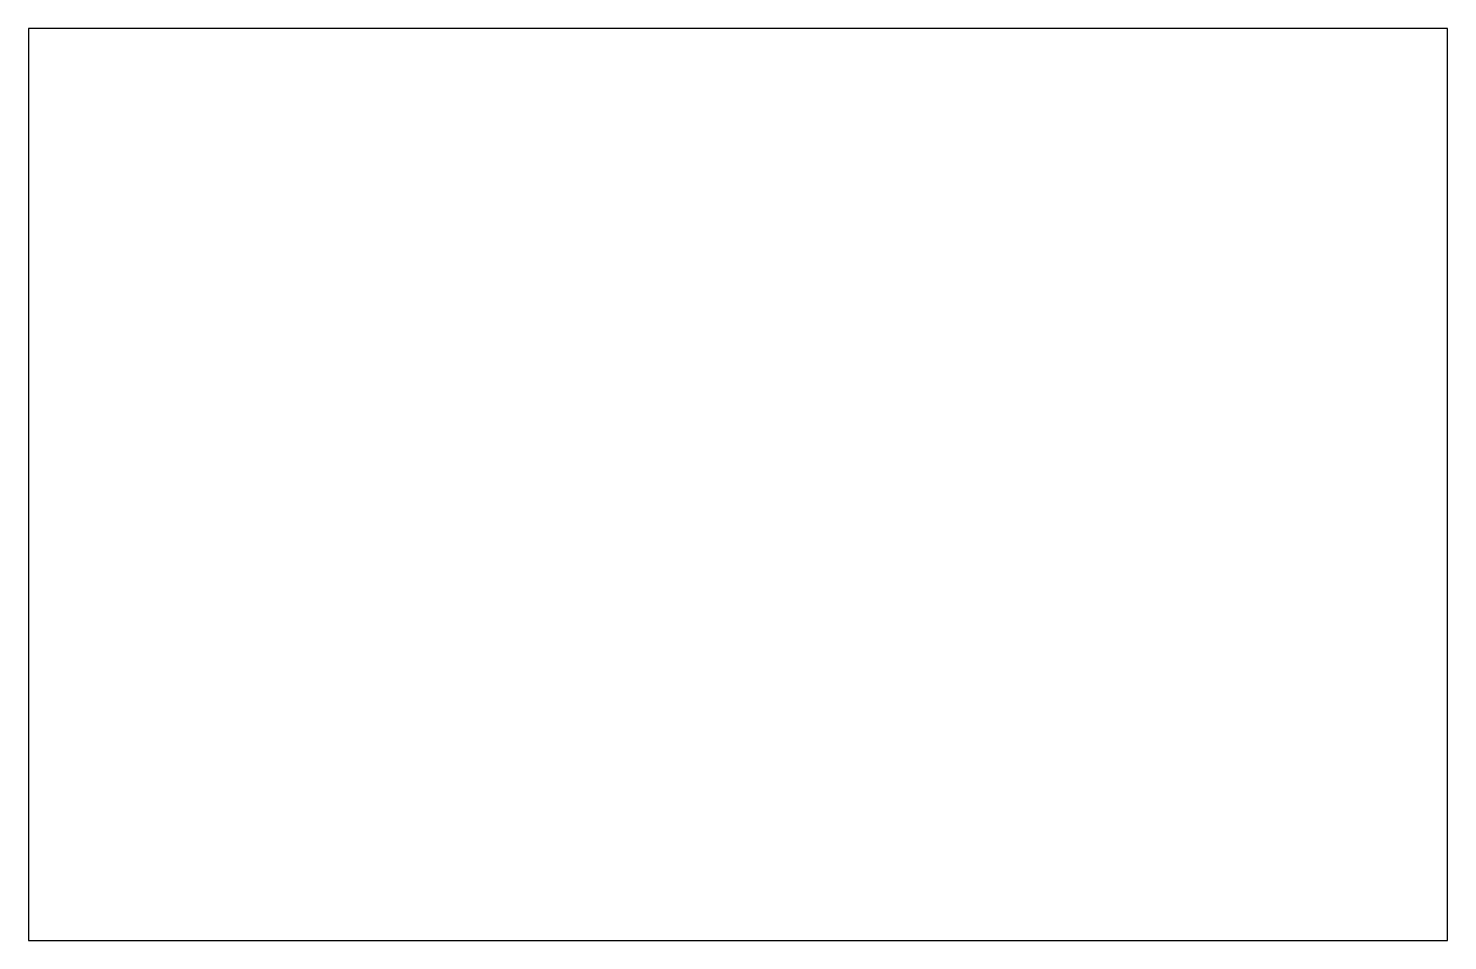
# Model space of a CAD drawing. Header units: metres. Extents: x -18.5 to -15.6, y -1.1 to 46.5.
# Drawn here: x -18.55 to -15.55, y -1.1 to 0.827 of the extents above.
import ezdxf

# ---------------------------------------------------------------- set-up
doc = ezdxf.new("R2010")
doc.units = ezdxf.units.M

msp = doc.modelspace()

# ---------------------------------------------------------------- linework, layer by layer
for p, q in [((-15.596, 0.8275), (-18.55, 0.8275)), ((-18.55, 0.8275), (-18.55, 0.8229)), ((-18.55, 0.8229), (-18.55, 0.8227)), ((-18.55, 0.8227), (-18.55, 0.6279)), ((-15.55, 0.8275), (-15.596, 0.8275)), ((-15.55, 0.8227), (-15.55, 0.8275)), ((-15.55, 0.8193), (-15.55, 0.8227)), ((-15.55, 0.4094), (-15.55, 0.8193)), ((-18.55, 0.6279), (-18.55, 0.5478)), ((-18.55, 0.5478), (-18.55, 0.5398)), ((-18.55, 0.5398), (-18.55, 0.2457)), ((-15.55, 0.136), (-15.55, 0.4094)), ((-18.55, 0.2457), (-18.55, 0.1122)), ((-15.55, -0.0262), (-15.55, 0.136)), ((-18.55, 0.1122), (-18.55, -1.1)), ((-15.55, -0.098), (-15.55, -0.0262)), ((-15.55, -1.1), (-15.55, -0.098)), ((-18.55, -1.1), (-16.8343, -1.1)), ((-16.8343, -1.1), (-15.55, -1.1)), ((-16.8343, -1.1), (-16.8343, -1.1))]:
    msp.add_line(p, q)

doc.saveas('drawing.dxf')
